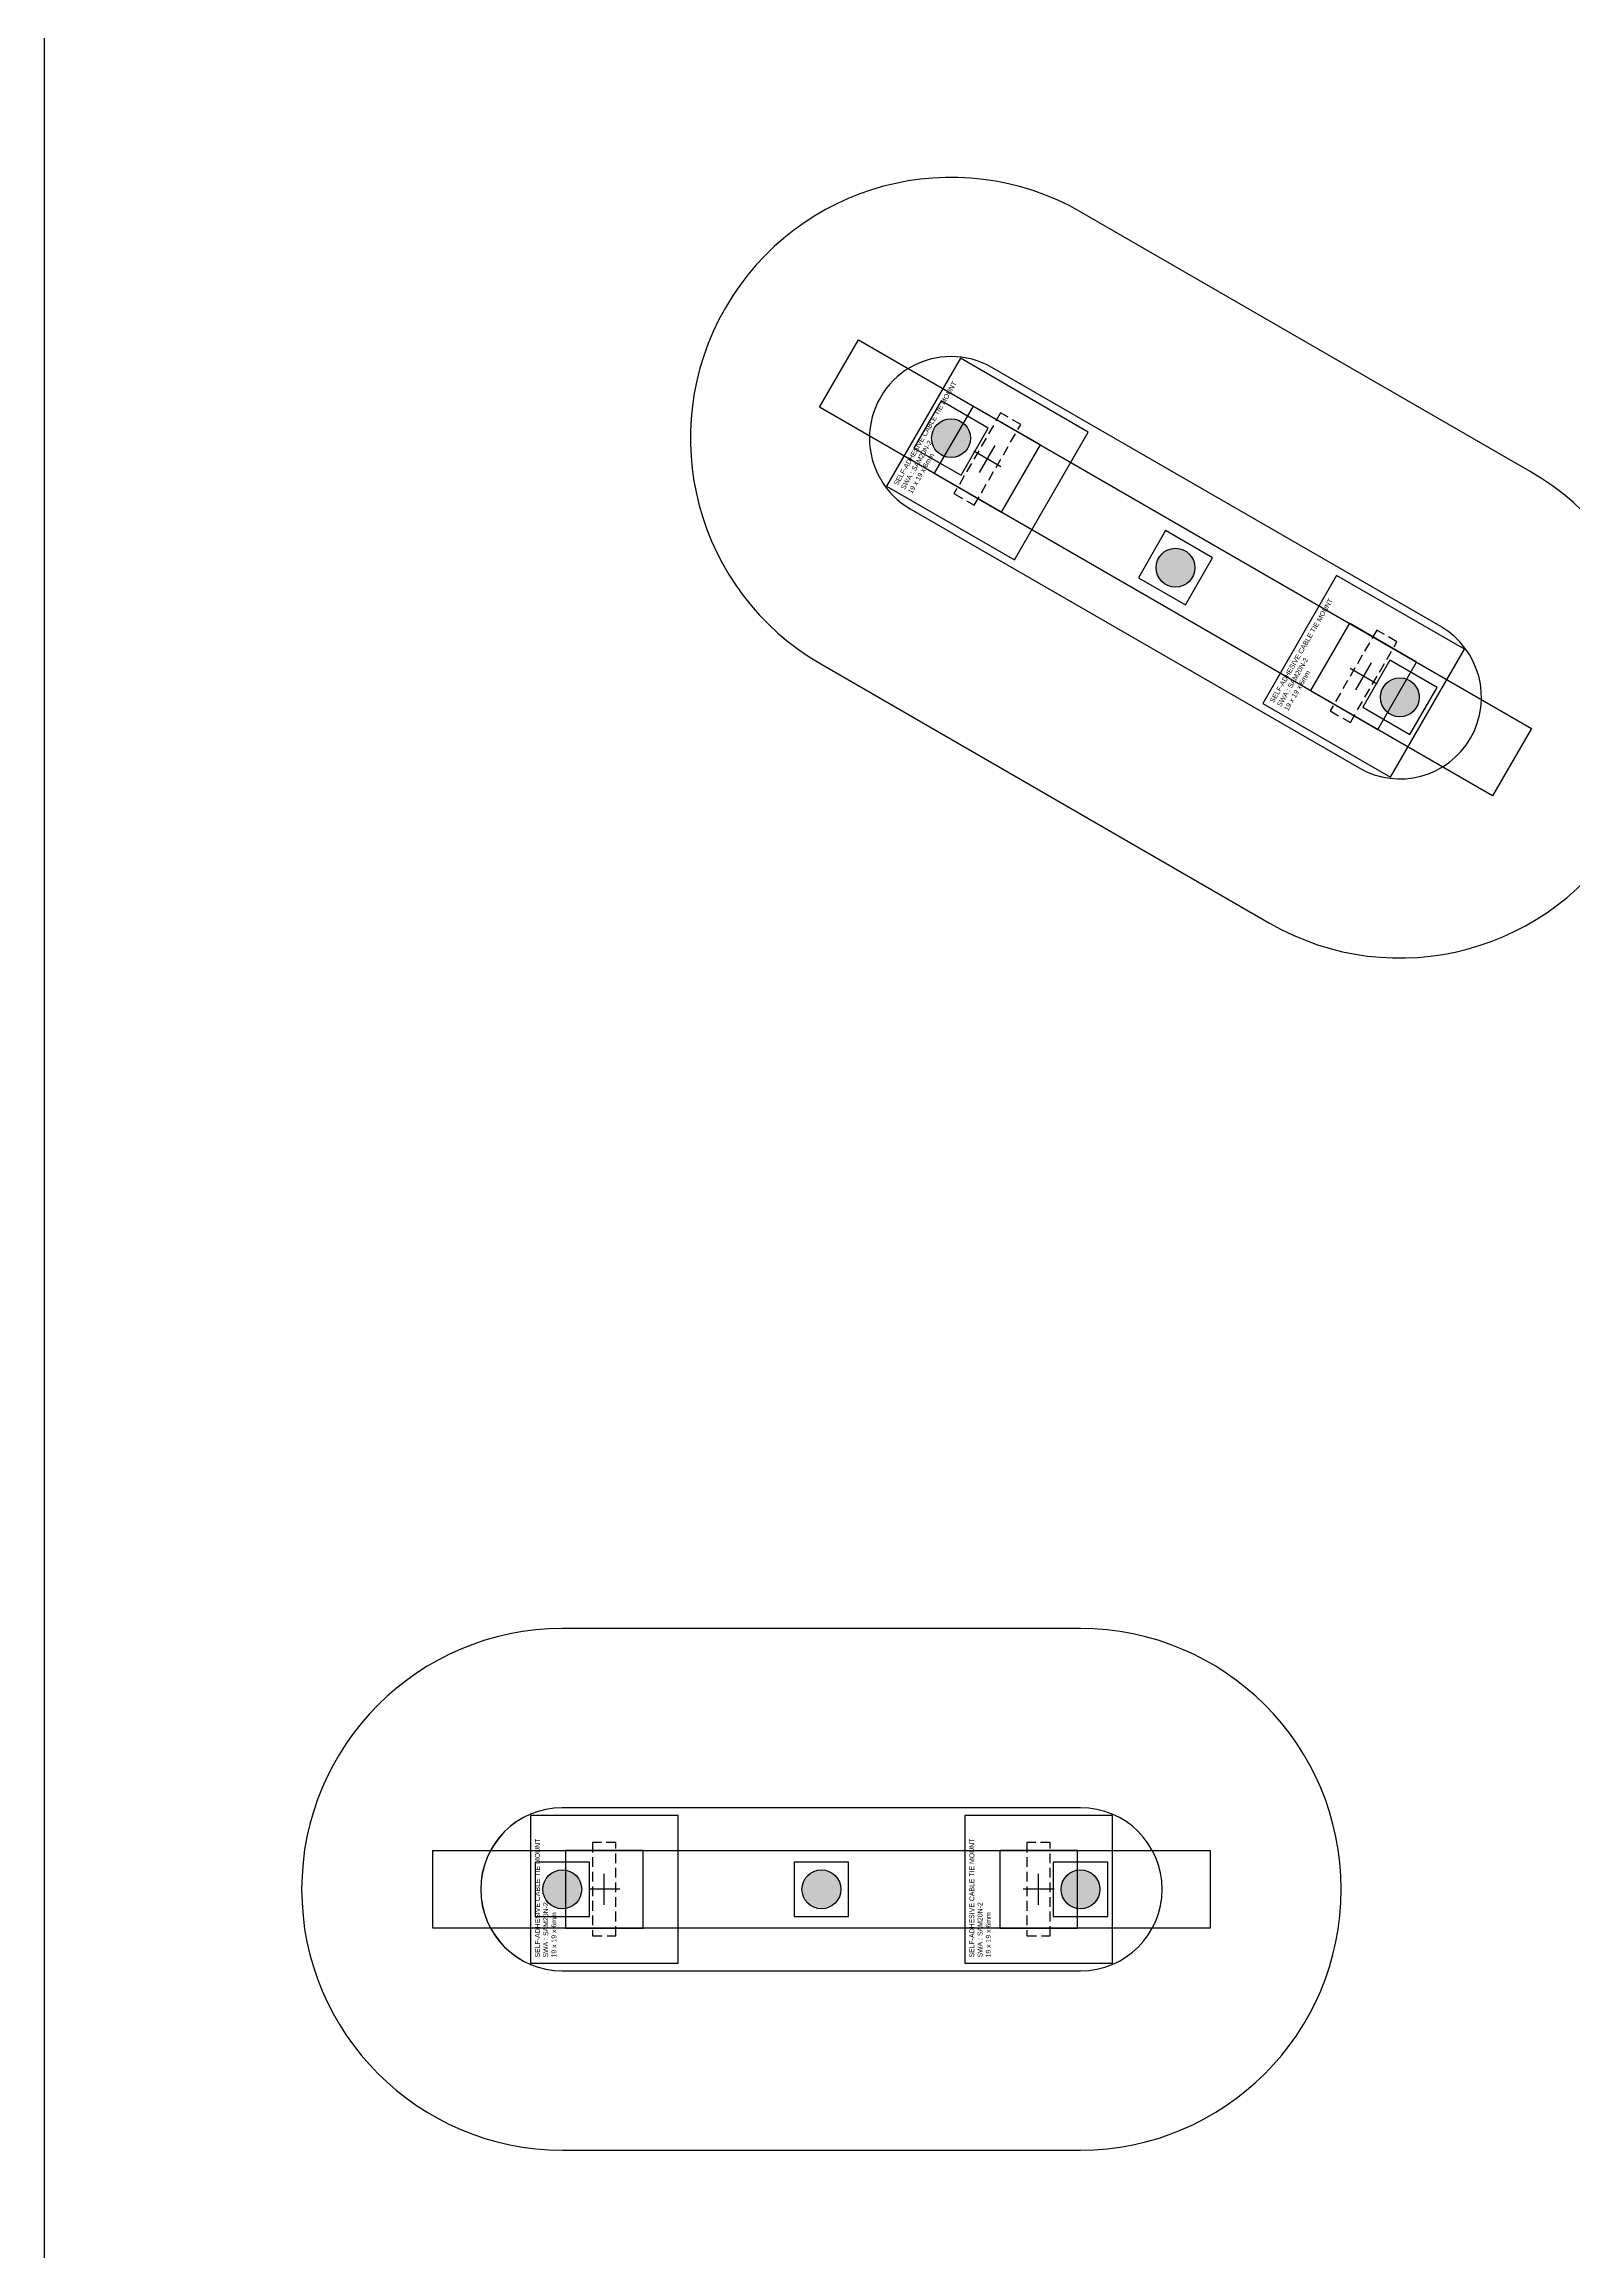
# Model space of a CAD drawing. Header units: millimetres. Extents: x 1440 to 4320, y -880 to 0.
# Drawn here: x 2440 to 2636.8, y -486.6 to -202.7 of the extents above; entities that cross this region are included whole.
import ezdxf

# ---------------------------------------------------------------- set-up
doc = ezdxf.new("R2010")
doc.units = ezdxf.units.MM
doc.header["$LTSCALE"] = 10
doc.header["$MEASUREMENT"] = 0
doc.linetypes.add('DASHED', pattern=[0.75, 0.5, -0.25])
for name, color, linetype in [('Component', 210, 'Continuous'), ('LED SMD 5050', 40, 'Continuous'), ('LED Strip', 30, 'Continuous'), ('Outer Face', 253, 'Continuous'), ('vero Pins', 30, 'Continuous')]:
    doc.layers.add(name, color=color, linetype=linetype)
doc.layers.add('GND +0V', color=7, linetype='Continuous', lineweight=35)
doc.layers.add('VERO CUT', color=252, linetype='Continuous', lineweight=35)
doc.styles.get("Standard").update_dxf_attribs({"font": 'arial.ttf'})

# ---------------------------------------------------------------- blocks, each defined once
blk = doc.blocks.new('Cable Tie Mount')
at = {"layer": 'Component'}
for points in [[(-9.5, 9.34), (-9.5, -9.66), (9.5, -9.66), (9.5, 9.34)], [(-5, 4.84), (-5, -5.16), (5, -5.16), (5, 4.84)]]:
    blk.add_lwpolyline(points, close=True, dxfattribs=at)
at = {"layer": 'Component', "color": 252, "linetype": 'DASHED', "ltscale": 0.25}
blk.add_lwpolyline([(6, 1.34), (-6, 1.34), (-6, -1.66), (6, -1.66)], close=True, dxfattribs=at)
at = {"layer": 'Component'}
for points in [[(0, -2.16), (0, 1.84)], [(-2, -0.16), (2, -0.16)]]:
    blk.add_lwpolyline(points, dxfattribs=at)
at = {"layer": 'Component', "insert": (-8.77, 8.75), "char_height": 0.635, "width": 17.0886, "attachment_point": 1}
blk.add_mtext('SELF-ADHESIVE CABLE TIE MOUNT\\PSWA : SAM20N-2\\P19 x 19 x 6mm', dxfattribs=at)
blk = doc.blocks.new('*U132')
at = {"layer": 'VERO CUT'}
for p in [(0, 28.1), (0, -27.78)]:
    blk.add_blockref('Cable Tie Mount', p, dxfattribs=at)
blk = doc.blocks.new('*U133')
at = {"layer": 'GND +0V', "color": 0, "linetype": 'ByBlock', "lineweight": -2, "transparency": 16777216}
for p, rotation in [((3025.55, -270), 60.00000000000003), ((2980, -440), 90)]:
    blk.add_blockref('*U132', p, dxfattribs=dict(at, rotation=rotation))
blk = doc.blocks.new('*U135')
at = {"layer": 'Outer Face'}
blk.add_lwpolyline([(33.33, 33.54), (-33.33, 33.54, 1), (-33.33, -33.54), (33.33, -33.54, 1)], format="xyb", close=True, dxfattribs=at)
blk = doc.blocks.new('*U136')
at = {"layer": 'vero Pins', "color": 0, "linetype": 'ByBlock', "lineweight": -2, "transparency": 16777216, "rotation": 329.9999999999998}
blk.add_blockref('*U135', (2585.55, -270), dxfattribs=at)
at = {"layer": 'vero Pins', "color": 0, "linetype": 'ByBlock', "lineweight": -2, "transparency": 16777216}
blk.add_blockref('*U135', (2540, -440), dxfattribs=at)
blk = doc.blocks.new('gfhhv')
at = {"layer": 'LED SMD 5050'}
for points in [[(2.5, 77.17, 1), (-2.5, 77.17, 1)], [(2.5, 43.83, 1), (-2.5, 43.83, 1)], [(2.5, 10.5, 1), (-2.5, 10.5, 1)]]:
    blk.add_hatch(color=256, dxfattribs=at).paths.add_polyline_path(points)
for points in [[(-3.5, 80.67), (-3.5, 73.67), (3.5, 73.67), (3.5, 80.67)], [(-3.5, 47.33), (-3.5, 40.33), (3.5, 40.33), (3.5, 47.33)], [(-3.5, 14), (-3.5, 7), (3.5, 7), (3.5, 14)]]:
    blk.add_lwpolyline(points, close=True, dxfattribs=at)
for centre in [(0, 77.17), (0, 43.83), (0, 10.5)]:
    blk.add_circle(centre, 2.5, dxfattribs=at)
at = {"layer": 'LED Strip'}
blk.add_lwpolyline([(5, -6.17), (-5, -6.17), (-5, 93.83), (5, 93.83)], close=True, dxfattribs=at)
at = {"layer": 'Outer Face'}
blk.add_lwpolyline([(10.5, 10.5), (10.5, 77.17, 1), (-10.5, 77.17), (-10.5, 10.5, 1)], format="xyb", close=True, dxfattribs=at)

msp = doc.modelspace()

# ---------------------------------------------------------------- linework, layer by layer
at = {"layer": 'Outer Face'}
msp.add_line((2440, 0), (2440, -880), dxfattribs=at)
msp.add_lwpolyline([(2573.33, -429.5), (2506.67, -429.5, 1), (2506.67, -450.5), (2573.33, -450.5, 1)], format="xyb", close=True, dxfattribs=at)

# ---------------------------------------------------------------- block references
at = {"layer": 'GND +0V'}
msp.add_blockref('*U133', (-440, 0), dxfattribs=at)
at = {"layer": 'Outer Face', "color": 3}
for p, rotation in [((2623.51, -291.92), 60.00000000000001), ((2583.83, -440), 90.00000000000001)]:
    msp.add_blockref('gfhhv', p, dxfattribs=dict(at, rotation=rotation))
at = {"layer": 'vero Pins'}
msp.add_blockref('*U136', (0, 0), dxfattribs=at)

doc.saveas('drawing.dxf')
